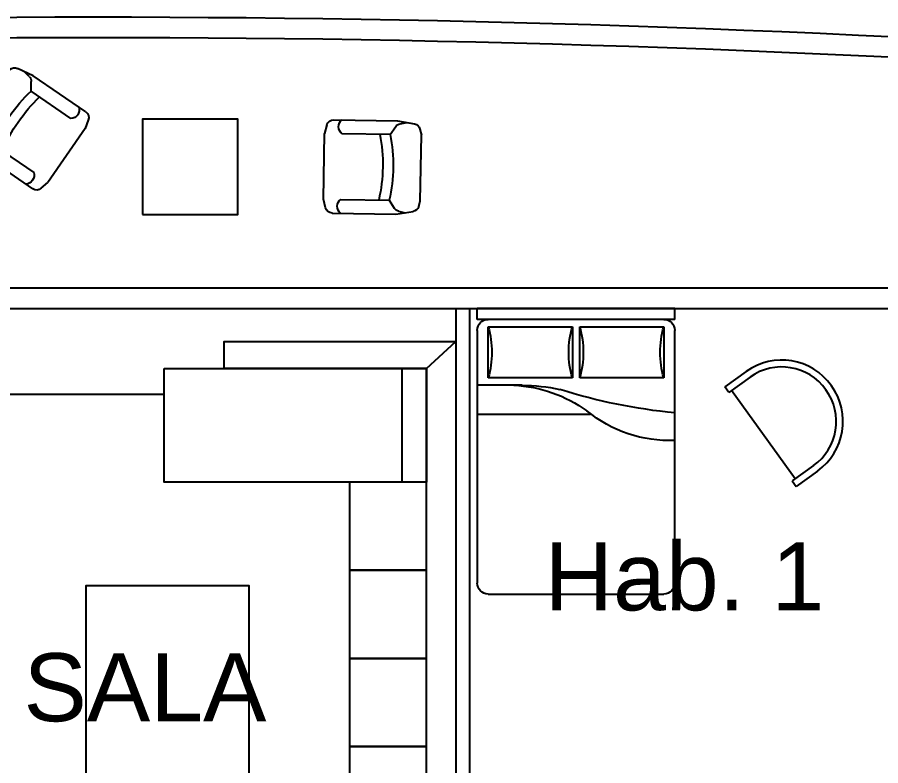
# Model space of a CAD drawing. Header units: millimetres. Extents: x -4 to 161, y -89 to 328.
# Drawn here: x 150.6 to 156.95, y 281.89 to 287.39 of the extents above; entities that cross this region are included whole.
import ezdxf
from ezdxf.enums import TextEntityAlignment as Align

# ---------------------------------------------------------------- set-up
doc = ezdxf.new("R2010")
doc.units = ezdxf.units.MM
doc.layers.add('EQUIP-MOBILIARIO', color=253, linetype='Continuous')
doc.styles.add('ATT', font='txt')
doc.styles.get("Standard").update_dxf_attribs({"font": 'arial.ttf'})

# ---------------------------------------------------------------- blocks, each defined once
blk = doc.blocks.new('12PBED03')
at = {"color": 0, "linetype": 'ByBlock'}
for p, q in [((3, 54), (0, 54)), ((0, 0), (0, 54)), ((3, 0), (3, 54)), ((6, 54), (75, 54)), ((21, 41.758136), (21, 54)), ((29, 23), (29, 54)), ((19, 51), (5, 51)), ((5, 51), (5, 28)), ((19, 28), (19, 51)), ((78, 51), (78, 3)), ((5, 28), (19, 28)), ((5, 26), (5, 3)), ((19, 26), (5, 26)), ((19, 3), (19, 26)), ((5, 3), (19, 3)), ((3, 0), (0, 0)), ((75, 0), (6, 0))]:
    blk.add_line(p, q, dxfattribs=at)
for centre, radius, start, end in [((6, 51), 3, 90, 180), ((75, 51), 3, 0, 90), ((12, 75), 25, 253.739795, 286.260205), ((57.725806, 45.629032), 36.761918, 182.539782, 216.040311), ((69.004289, 41.742518), 48.004291, 179.981359, 192.466744), ((-120.191801, -13.95004), 149.36804, 5.357156, 17.666547), ((12, 4), 25, 73.739795, 106.260205), ((12, 50), 25, 253.739795, 286.260205), ((0.75, 1.5), 35.338541, 357.56726, 39.546081), ((6, 3), 3, 180, 270), ((12, -21), 25, 73.739795, 106.260205), ((75, 3), 3, 270, 0)]:
    blk.add_arc(centre, radius, start, end, dxfattribs=at)
at = {"color": 0, "linetype": 'ByBlock', "style": 'ATT'}
for tag, flags, p in [('ITEM', 3, (50, 33)), ('ROOM_NUMBER', 1, (50, 18.5))]:
    blk.add_attdef(tag, text='', height=6, dxfattribs=dict(at, flags=flags)).set_placement(p, align=Align.CENTER)
blk = doc.blocks.new('mobiliariop115')
at = {"color": 0, "linetype": 'ByBlock'}
for p, q in [((0.1778, 0.3429), (0.0516, 0.3219)), ((0.1572, 0.3216), (0.1085, 0.3314)), ((0.6461, 0.3429), (0.1778, 0.3429)), ((0.0107, 0.2841), (0, 0.2413)), ((0.2286, 0.2413), (0.1895, 0.3)), ((0.6954, 0.3044), (0.7112, 0.2413)), ((0, -0.2413), (0, 0.2413)), ((0.2286, 0.2413), (0.5842, 0.2413)), ((0.7112, -0.2413), (0.7112, 0.2413)), ((0.0107, -0.2841), (0, -0.2413)), ((0.2286, -0.2413), (0.1895, -0.3)), ((0.5842, -0.2413), (0.2286, -0.2413)), ((0.6954, -0.3044), (0.7112, -0.2413)), ((0.1778, -0.3429), (0.0516, -0.3219)), ((0.1572, -0.3216), (0.1085, -0.3314)), ((0.6461, -0.3429), (0.1778, -0.3429))]:
    blk.add_line(p, q, dxfattribs=at)
for centre, radius, start, end in [((0.06, 0.2718), 0.0508, 99.46232, 165.96376), ((0.1472, 0.2718), 0.0508, 33.69007, 78.69007), ((0.5461, 0.2921), 0.0635, 306.8699, 53.1301), ((0.6461, 0.2921), 0.0508, 14.03624, 90), ((1.3621, 0), 1.1589, 167.98199, 192.01801), ((1.4383, 0), 1.1589, 167.98199, 192.01801), ((0.5461, -0.2921), 0.0635, 306.8699, 53.1301), ((0.06, -0.2718), 0.0508, 194.03624, 260.53768), ((0.1472, -0.2718), 0.0508, 281.30993, 326.30993), ((0.6461, -0.2921), 0.0508, 270, 345.96376)]:
    blk.add_arc(centre, radius, start, end, dxfattribs=at)
blk = doc.blocks.new('silla sofa')
at = {"layer": 'EQUIP-MOBILIARIO'}
for p, q in [((3279.3245, 3683.301), (3279.5161, 3683.301)), ((3279.5161, 3683.251), (3279.5161, 3683.301)), ((3279.3245, 3683.251), (3279.5161, 3683.251)), ((3279.4911, 3683.251), (3279.4911, 3682.451)), ((3279.3245, 3682.451), (3279.5161, 3682.451)), ((3279.5161, 3682.451), (3279.5161, 3682.401)), ((3279.3245, 3682.401), (3279.5161, 3682.401))]:
    blk.add_line(p, q, dxfattribs=at)
for radius in [0.45, 0.4]:
    blk.add_arc((3279.3245, 3682.851), radius, 90, 270, dxfattribs=at)

msp = doc.modelspace()

# ---------------------------------------------------------------- linework, layer by layer
for p, q in [((145.2139, 285.397), (157.0728, 285.397)), ((145.0639, 285.247), (157.2228, 285.247)), ((153.8225, 285.247), (153.8225, 279.1091)), ((153.9225, 285.247), (153.9225, 281.105))]:
    msp.add_line(p, q)
for radius, start, end in [(119.1706, 85.670517, 94.329483), (119.0206, 85.665051, 94.334949)]:
    msp.add_arc((151.156, 168.2155), radius, start, end)
at = {"layer": 'EQUIP-MOBILIARIO'}
msp.add_line((153.4254, 284.8049), (153.4254, 283.9705), dxfattribs=at)
for points in [[(151.519, 285.938), (152.219, 285.938), (152.219, 286.638), (151.519, 286.638)], [(151.6771, 284.8049), (153.6054, 284.8049), (153.6054, 283.9705), (151.6771, 283.9705)], [(153.6054, 283.9705), (153.0401, 283.9705), (153.0401, 283.323), (153.6054, 283.323)], [(153.6054, 283.323), (153.0401, 283.323), (153.0401, 282.6755), (153.6054, 282.6755)], [(151.1028, 281.8092), (152.3028, 281.8092), (152.3028, 283.2092), (151.1028, 283.2092)], [(153.6054, 282.6755), (153.0401, 282.6755), (153.0401, 282.0279), (153.6054, 282.0279)], [(153.6054, 282.0279), (153.0401, 282.0279), (153.0401, 281.3804), (153.6054, 281.3804)]]:
    msp.add_lwpolyline(points, close=True, dxfattribs=at)
for points in [[(152.1195, 284.8049), (152.1195, 285.0049), (153.8225, 285.0049), (153.8225, 281.3789), (153.8225, 281.1789), (153.0401, 281.1789), (153.0401, 281.3804), (153.6054, 281.3804), (153.6054, 284.8049), (152.1195, 284.8049)], [(153.6054, 284.8049), (153.8225, 285.0049)], [(150.2669, 283.9829), (150.2669, 284.6165), (151.6771, 284.6165)]]:
    msp.add_lwpolyline(points, dxfattribs=at)

# ---------------------------------------------------------------- block references
at = {"rotation": 215.6275707656034}
msp.add_blockref('silla sofa', (676.4071, 5188.1667), dxfattribs=at)
at = {"layer": 'EQUIP-MOBILIARIO', "extrusion": (2.33537e-28, 1.35859e-28, -1), "zscale": -1, "rotation": 214.5375155179517}
msp.add_blockref('mobiliariop115', (-150.3739, 286.7745), dxfattribs=at)
at = {"layer": 'EQUIP-MOBILIARIO', "extrusion": (-1.19512e-28, -2.4231e-28, -1), "zscale": -1, "rotation": 0.9791677653355016}
msp.add_blockref('mobiliariop115', (-153.564, 286.2796), dxfattribs=at)
at = {"layer": 'EQUIP-MOBILIARIO', "xscale": -0.0269031461424447, "yscale": 0.0269031461424447, "zscale": 0.0269031461424447, "rotation": 90.00000000001799}
msp.add_blockref('12PBED03', (155.4315, 285.247), dxfattribs=at)

# ---------------------------------------------------------------- texts
at = {"char_height": 0.5, "attachment_point": 1}
for s, width, insert in [('Hab. 1', 2.175401, (154.4729, 283.5281)), ('SALA', 1.809516, (150.6433, 282.7134))]:
    msp.add_mtext_dynamic_manual_height_columns(s, width=width, gutter_width=12.5, heights=[0], dxfattribs=dict(at, insert=insert))

doc.saveas('drawing.dxf')
